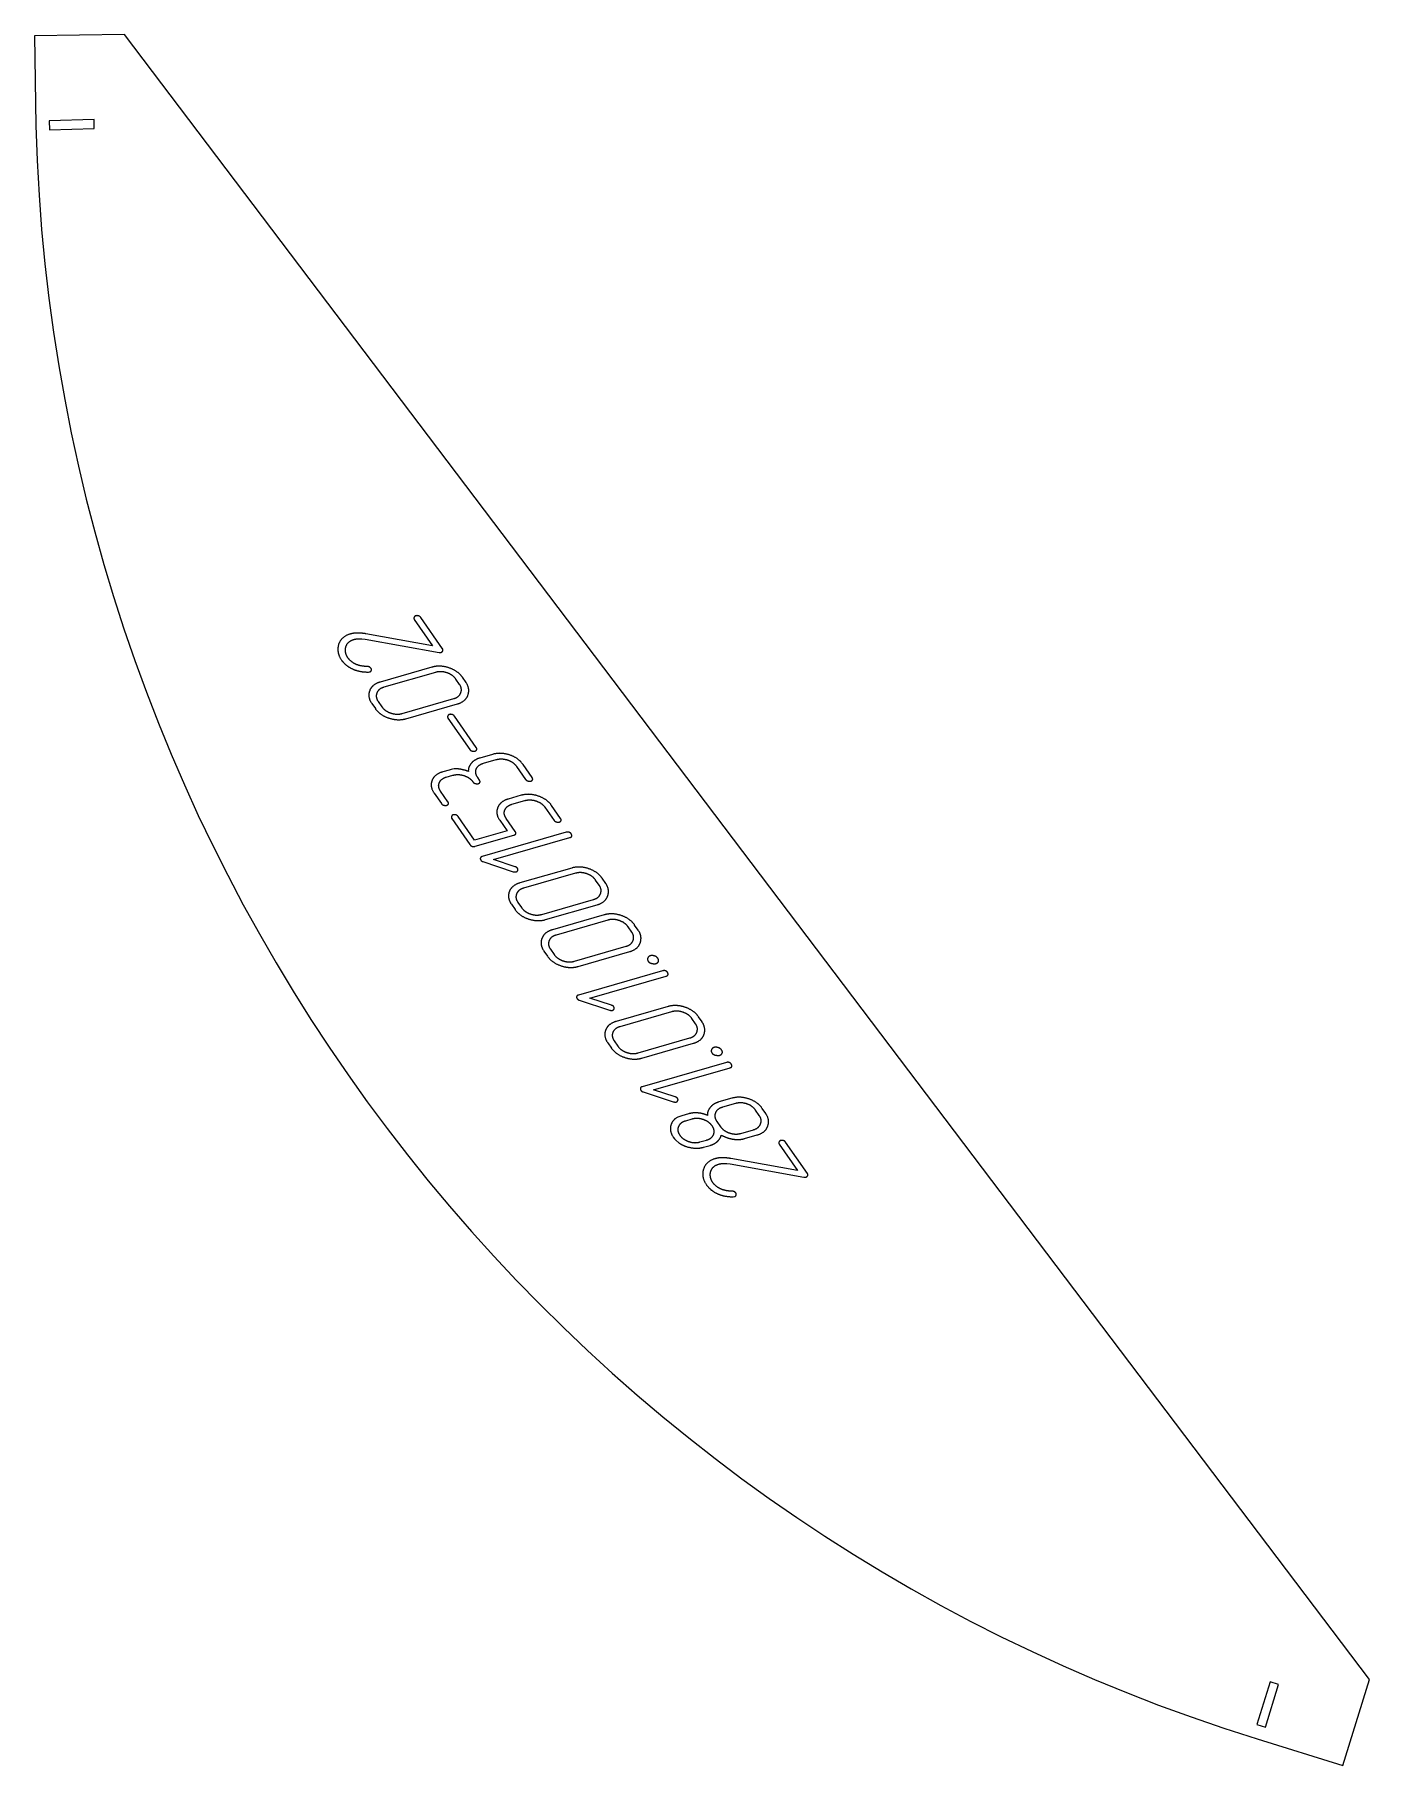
# Model space of a CAD drawing. Header units: millimetres. Extents: x 275 to 572, y 195 to 581.
import ezdxf

# ---------------------------------------------------------------- set-up
doc = ezdxf.new("R2010")
doc.units = ezdxf.units.MM
doc.linetypes.add('K5LT_BASIC', pattern=[0])
doc.layers.add('Engraving', color=7, linetype='Continuous')

msp = doc.modelspace()

# ---------------------------------------------------------------- linework, layer by layer
at = {"color": 150, "linetype": 'K5LT_BASIC', "lineweight": 25, "true_color": 0x0080ff}
for p, q in [((294.76, 580.78), (274.75, 580.52)), ((274.75, 580.52), (275.02, 560.52)), ((572.04, 214.4), (294.76, 580.78)), ((566.13, 195.29), (572.04, 214.4)), ((547.02, 201.2), (566.13, 195.29))]:
    msp.add_line(p, q, dxfattribs=at)
msp.add_arc((661.57, 570.52), 386.67, 181.4816, 252.7688, dxfattribs=at)
at = {"layer": 'Engraving', "color": 150, "linetype": 'K5LT_BASIC', "lineweight": 25, "true_color": 0x0080ff}
for p, q in [((288.01, 561.86), (278.01, 561.6)), ((278.01, 561.6), (278.04, 559.6)), ((278.04, 559.6), (288.03, 559.86)), ((288.03, 559.86), (288.01, 561.86)), ((363.41, 444.66), (348.52, 447.34)), ((359.32, 450.54), (363.41, 444.66)), ((365.62, 443.98), (360.77, 450.96)), ((347.04, 446.24), (347.66, 446.21)), ((347.66, 446.21), (348.4, 446.12)), ((348.4, 446.12), (364.83, 443.17)), ((363.26, 439.9), (351.72, 436.59)), ((349.09, 438.81), (349.37, 438.85)), ((364.07, 438.73), (352.53, 435.42)), ((369.4, 436.05), (368.59, 437.22)), ((370.84, 436.47), (370.03, 437.64)), ((349.83, 431.83), (350.65, 430.66)), ((351.28, 432.24), (352.09, 431.08)), ((356.6, 429.57), (368.13, 432.89)), ((357.41, 428.4), (368.95, 431.72)), ((366.81, 428.56), (371.68, 421.56)), ((373.13, 421.98), (368.26, 428.98)), ((376.77, 420.48), (373.89, 419.65)), ((367.08, 416.99), (365.64, 416.57)), ((367.56, 417.13), (367.08, 416.99)), ((367.85, 417.21), (367.56, 417.13)), ((368.18, 417.22), (367.85, 417.21)), ((374.7, 418.48), (377.58, 419.31)), ((382.09, 417.8), (384.12, 414.89)), ((385.56, 415.3), (383.53, 418.22)), ((366.45, 415.41), (367.89, 415.82)), ((373.84, 414.73), (373.44, 415.32)), ((363.74, 411.83), (365.36, 409.5)), ((366.81, 409.91), (365.19, 412.24)), ((383.11, 411.35), (380.23, 410.52)), ((381.04, 409.35), (383.93, 410.18)), ((388.42, 408.69), (390.46, 405.76)), ((391.9, 406.18), (389.87, 409.11)), ((367.65, 406.21), (371.71, 400.37)), ((372.75, 401.37), (369.1, 406.62)), ((378.34, 405.8), (379.97, 403.45)), ((381.82, 403.28), (379.79, 406.21)), ((379.97, 403.45), (372.75, 401.37)), ((372.84, 400), (381.51, 402.49)), ((393.18, 403.11), (374.42, 397.72)), ((376.97, 397.05), (393.99, 401.94)), ((374.61, 396.58), (381.36, 394.33)), ((381.8, 395.44), (376.97, 397.05)), ((394.38, 395.16), (382.84, 391.84)), ((395.19, 393.99), (383.65, 390.67)), ((400.51, 391.31), (399.7, 392.47)), ((401.96, 391.72), (401.15, 392.89)), ((380.95, 387.08), (381.76, 385.91)), ((382.4, 387.49), (383.21, 386.33)), ((387.71, 384.83), (399.25, 388.14)), ((388.53, 383.66), (400.07, 386.97)), ((401.63, 384.73), (390.09, 381.41)), ((402.44, 383.56), (390.9, 380.24)), ((407.77, 380.88), (406.95, 382.04)), ((409.21, 381.29), (408.4, 382.46)), ((388.2, 376.65), (389.01, 375.49)), ((389.65, 377.07), (390.46, 375.9)), ((394.97, 374.4), (406.5, 377.72)), ((395.78, 373.23), (407.32, 376.55)), ((414.63, 372.26), (395.87, 366.87)), ((398.42, 366.2), (415.44, 371.09)), ((396.06, 365.73), (402.81, 363.49)), ((403.25, 364.59), (398.42, 366.2)), ((415.83, 364.31), (404.29, 360.99)), ((416.64, 363.14), (405.1, 359.82)), ((421.96, 360.46), (421.15, 361.63)), ((423.41, 360.87), (422.6, 362.04)), ((402.4, 356.23), (403.21, 355.07)), ((403.85, 356.65), (404.66, 355.48)), ((409.16, 353.98), (420.7, 357.3)), ((409.98, 352.81), (421.52, 356.13)), ((428.82, 351.84), (410.07, 346.45)), ((412.62, 345.78), (429.64, 350.68)), ((410.26, 345.31), (417.01, 343.07)), ((417.45, 344.18), (412.62, 345.78)), ((430.04, 343.88), (427.15, 343.05)), ((418.02, 339.65), (417.38, 339.26)), ((418.44, 339.84), (418.02, 339.65)), ((418.89, 339.97), (418.44, 339.84)), ((420.36, 340.4), (418.89, 339.97)), ((430.85, 342.71), (427.97, 341.88)), ((436.16, 340.04), (435.35, 341.21)), ((437.61, 340.45), (436.8, 341.62)), ((421.17, 339.23), (419.7, 338.8)), ((426.71, 338.72), (427.52, 337.55)), ((432.02, 336.05), (434.9, 336.88)), ((432.83, 334.88), (435.72, 335.71)), ((417.01, 335.22), (417.27, 334.86)), ((417.27, 334.86), (417.6, 334.51)), ((417.6, 334.51), (418.25, 333.95)), ((422.95, 334.14), (424.42, 334.56)), ((423.74, 332.97), (425.22, 333.39)), ((440.59, 333.67), (444.68, 327.79)), ((446.89, 327.11), (442.03, 334.09)), ((428.3, 329.37), (428.93, 329.34)), ((428.93, 329.34), (429.66, 329.26)), ((429.66, 329.26), (446.1, 326.3)), ((444.68, 327.79), (429.79, 330.47)), ((430.35, 321.94), (430.64, 321.98)), ((549.91, 213.92), (546.96, 204.36)), ((548.87, 203.77), (551.82, 213.33)), ((551.82, 213.33), (549.91, 213.92)), ((546.96, 204.36), (548.87, 203.77))]:
    msp.add_line(p, q, dxfattribs=at)
for points in [[(359.64, 451.33), (359.38, 451.26), (359.28, 451.01)], [(360.24, 451.32), (359.9, 451.41), (359.64, 451.33)], [(360.77, 450.96), (360.57, 451.24), (360.24, 451.32)], [(345.03, 447.27), (342.97, 446.68), (342.44, 444.88)], [(346.54, 447.5), (345.74, 447.48), (345.03, 447.27)], [(348.52, 447.34), (347.34, 447.52), (346.54, 447.5)], [(359.28, 451.01), (359.18, 450.75), (359.32, 450.54)], [(342.44, 444.88), (341.95, 443.15), (343.11, 441.48)], [(344.02, 443.2), (343.9, 443.85), (344.07, 444.4)], [(344.07, 444.4), (344.42, 445.65), (345.87, 446.07)], [(345.87, 446.07), (346.42, 446.23), (347.04, 446.24)], [(365.24, 443.18), (365.54, 443.27), (365.67, 443.51)], [(365.67, 443.51), (365.76, 443.77), (365.62, 443.98)], [(343.11, 441.48), (343.95, 440.27), (345.39, 439.58)], [(344.54, 441.96), (344.13, 442.55), (344.02, 443.2)], [(346.14, 440.62), (345.1, 441.16), (344.54, 441.96)], [(345.39, 439.58), (346.99, 438.79), (349.09, 438.81)], [(348.81, 440.04), (347.17, 440.09), (346.14, 440.62)], [(349.3, 439.94), (349.09, 440.04), (348.81, 440.04)], [(349.66, 439.66), (349.47, 439.84), (349.3, 439.94)], [(349.76, 439.17), (349.83, 439.41), (349.66, 439.66)], [(367.03, 439.75), (365.03, 440.41), (363.26, 439.9)], [(364.83, 443.17), (365.04, 443.13), (365.24, 443.18)], [(370.03, 437.64), (369.02, 439.09), (367.03, 439.75)], [(349.37, 438.85), (349.69, 438.94), (349.76, 439.17)], [(351.72, 436.59), (349.92, 436.07), (349.38, 434.66)], [(366.62, 438.63), (365.31, 439.09), (364.07, 438.73)], [(368.59, 437.22), (367.93, 438.16), (366.62, 438.63)], [(369.67, 434.18), (370.04, 435.13), (369.4, 436.05)], [(371.27, 433.69), (371.78, 435.13), (370.84, 436.47)], [(349.38, 434.66), (348.84, 433.26), (349.83, 431.83)], [(350.98, 434.14), (350.61, 433.21), (351.28, 432.24)], [(352.53, 435.42), (351.35, 435.08), (350.98, 434.14)], [(368.13, 432.89), (369.3, 433.23), (369.67, 434.18)], [(368.95, 431.72), (370.77, 432.25), (371.27, 433.69)], [(350.65, 430.66), (351.67, 429.19), (353.67, 428.55)], [(352.09, 431.08), (352.76, 430.11), (354.08, 429.67)], [(353.67, 428.55), (355.68, 427.91), (357.41, 428.4)], [(354.08, 429.67), (355.4, 429.23), (356.6, 429.57)], [(366.77, 429.03), (366.67, 428.77), (366.81, 428.56)], [(367.13, 429.36), (366.87, 429.28), (366.77, 429.03)], [(367.73, 429.34), (367.39, 429.43), (367.13, 429.36)], [(368.26, 428.98), (368.06, 429.26), (367.73, 429.34)], [(371.68, 421.56), (371.88, 421.27), (372.27, 421.21)], [(372.27, 421.21), (372.65, 421.14), (372.81, 421.19)], [(372.81, 421.19), (373.1, 421.27), (373.22, 421.49)], [(373.22, 421.49), (373.31, 421.71), (373.13, 421.98)], [(380.55, 420.34), (378.57, 420.99), (376.77, 420.48)], [(383.53, 418.22), (382.52, 419.68), (380.55, 420.34)], [(365.64, 416.57), (363.82, 416.05), (363.27, 414.68)], [(369.18, 417.21), (368.6, 417.3), (368.18, 417.22)], [(371.36, 416.67), (370.16, 417.12), (369.18, 417.21)], [(371.98, 418.45), (371.28, 417.6), (371.36, 416.67)], [(373.89, 419.65), (372.68, 419.3), (371.98, 418.45)], [(373.44, 415.32), (372.75, 416.31), (373.13, 417.22)], [(373.13, 417.22), (373.5, 418.13), (374.7, 418.48)], [(377.58, 419.31), (378.79, 419.65), (380.1, 419.22)], [(380.1, 419.22), (381.41, 418.78), (382.09, 417.8)], [(363.27, 414.68), (362.72, 413.3), (363.74, 411.83)], [(365.19, 412.24), (364.5, 413.24), (364.88, 414.15)], [(364.88, 414.15), (365.25, 415.06), (366.45, 415.41)], [(367.89, 415.82), (369.11, 416.17), (370.41, 415.73)], [(370.41, 415.73), (371.72, 415.3), (372.4, 414.32)], [(372.4, 414.32), (372.6, 414.03), (372.99, 413.96)], [(372.99, 413.96), (373.37, 413.9), (373.53, 413.94)], [(373.53, 413.94), (373.82, 414.03), (373.94, 414.24)], [(373.94, 414.24), (374.03, 414.47), (373.84, 414.73)], [(384.12, 414.89), (384.32, 414.6), (384.7, 414.53)], [(384.7, 414.53), (385.08, 414.47), (385.24, 414.51)], [(385.24, 414.51), (385.53, 414.6), (385.66, 414.81)], [(385.66, 414.81), (385.75, 415.04), (385.56, 415.3)], [(365.36, 409.5), (365.57, 409.2), (365.95, 409.14)], [(365.95, 409.14), (366.33, 409.07), (366.49, 409.12)], [(366.49, 409.12), (366.78, 409.2), (366.91, 409.42)], [(366.91, 409.42), (367, 409.64), (366.81, 409.91)], [(380.23, 410.52), (378.46, 410.01), (377.9, 408.62)], [(379.48, 408.09), (379.85, 409.01), (381.04, 409.35)], [(386.88, 411.2), (384.89, 411.86), (383.11, 411.35)], [(383.93, 410.18), (385.14, 410.53), (386.44, 410.1)], [(386.44, 410.1), (387.75, 409.66), (388.42, 408.69)], [(389.87, 409.11), (388.87, 410.54), (386.88, 411.2)], [(367.61, 406.67), (367.51, 406.42), (367.65, 406.21)], [(367.97, 407), (367.71, 406.92), (367.61, 406.67)], [(368.57, 406.99), (368.23, 407.07), (367.97, 407)], [(369.1, 406.62), (368.9, 406.9), (368.57, 406.99)], [(377.9, 408.62), (377.34, 407.23), (378.34, 405.8)], [(379.79, 406.21), (379.11, 407.18), (379.48, 408.09)], [(390.46, 405.76), (390.66, 405.47), (391.05, 405.41)], [(391.05, 405.41), (391.43, 405.34), (391.59, 405.39)], [(391.59, 405.39), (391.88, 405.47), (392, 405.69)], [(392, 405.69), (392.09, 405.91), (391.9, 406.18)], [(381.51, 402.49), (382.23, 402.7), (381.82, 403.28)], [(393.84, 403.1), (393.52, 403.21), (393.18, 403.11)], [(394.3, 402.73), (394.12, 402.99), (393.84, 403.1)], [(393.99, 401.94), (394.36, 402.05), (394.41, 402.27)], [(394.41, 402.27), (394.38, 402.63), (394.3, 402.73)], [(371.71, 400.37), (372.11, 399.79), (372.84, 400)], [(374.04, 397.39), (373.97, 397.15), (374.13, 396.92)], [(374.42, 397.72), (374.1, 397.62), (374.04, 397.39)], [(374.13, 396.92), (374.29, 396.68), (374.61, 396.58)], [(381.36, 394.33), (381.86, 394.27), (381.97, 394.3)], [(382.3, 395.11), (382.14, 395.33), (381.8, 395.44)], [(381.97, 394.3), (382.28, 394.39), (382.37, 394.62)], [(382.37, 394.62), (382.47, 394.86), (382.3, 395.11)], [(398.14, 395.01), (396.15, 395.67), (394.38, 395.16)], [(397.74, 393.88), (396.43, 394.34), (395.19, 393.99)], [(399.7, 392.47), (399.05, 393.42), (397.74, 393.88)], [(401.15, 392.89), (400.13, 394.35), (398.14, 395.01)], [(380.49, 389.92), (379.95, 388.51), (380.95, 387.08)], [(382.84, 391.84), (381.03, 391.32), (380.49, 389.92)], [(382.1, 389.4), (381.72, 388.46), (382.4, 387.49)], [(383.65, 390.67), (382.47, 390.33), (382.1, 389.4)], [(399.25, 388.14), (400.42, 388.48), (400.79, 389.43)], [(400.79, 389.43), (401.16, 390.38), (400.51, 391.31)], [(402.39, 388.94), (402.89, 390.38), (401.96, 391.72)], [(381.76, 385.91), (382.79, 384.44), (384.79, 383.8)], [(383.21, 386.33), (383.88, 385.36), (385.2, 384.92)], [(400.07, 386.97), (401.88, 387.5), (402.39, 388.94)], [(384.79, 383.8), (386.79, 383.16), (388.53, 383.66)], [(385.2, 384.92), (386.52, 384.48), (387.71, 384.83)], [(405.39, 384.58), (403.4, 385.24), (401.63, 384.73)], [(404.99, 383.45), (403.68, 383.92), (402.44, 383.56)], [(406.95, 382.04), (406.3, 382.99), (404.99, 383.45)], [(408.4, 382.46), (407.38, 383.92), (405.39, 384.58)], [(387.74, 379.49), (387.2, 378.09), (388.2, 376.65)], [(390.09, 381.41), (388.28, 380.89), (387.74, 379.49)], [(389.35, 378.97), (388.97, 378.04), (389.65, 377.07)], [(390.9, 380.24), (389.72, 379.9), (389.35, 378.97)], [(406.5, 377.72), (407.67, 378.05), (408.04, 379)], [(407.32, 376.55), (409.13, 377.07), (409.64, 378.51)], [(408.04, 379), (408.41, 379.96), (407.77, 380.88)], [(409.64, 378.51), (410.14, 379.95), (409.21, 381.29)], [(389.01, 375.49), (390.04, 374.02), (392.04, 373.37)], [(390.46, 375.9), (391.13, 374.93), (392.45, 374.49)], [(392.45, 374.49), (393.77, 374.05), (394.97, 374.4)], [(411.32, 375.12), (411.17, 374.74), (411.39, 374.42)], [(411.86, 375.61), (411.48, 375.5), (411.32, 375.12)], [(411.39, 374.42), (411.69, 373.99), (412.26, 373.89)], [(412.76, 375.59), (412.25, 375.72), (411.86, 375.61)], [(413.56, 375.05), (413.26, 375.47), (412.76, 375.59)], [(413.08, 373.86), (413.51, 373.98), (413.7, 374.32)], [(413.7, 374.32), (413.84, 374.64), (413.56, 375.05)], [(392.04, 373.37), (394.05, 372.73), (395.78, 373.23)], [(412.26, 373.89), (412.84, 373.79), (413.08, 373.86)], [(415.29, 372.26), (414.97, 372.36), (414.63, 372.26)], [(415.75, 371.89), (415.57, 372.14), (415.29, 372.26)], [(415.44, 371.09), (415.81, 371.2), (415.86, 371.43)], [(415.86, 371.43), (415.83, 371.78), (415.75, 371.89)], [(395.49, 366.54), (395.42, 366.31), (395.58, 366.07)], [(395.87, 366.87), (395.55, 366.78), (395.49, 366.54)], [(395.58, 366.07), (395.74, 365.84), (396.06, 365.73)], [(402.81, 363.49), (403.31, 363.42), (403.42, 363.45)], [(403.75, 364.26), (403.59, 364.48), (403.25, 364.59)], [(403.42, 363.45), (403.73, 363.54), (403.82, 363.78)], [(403.82, 363.78), (403.92, 364.02), (403.75, 364.26)], [(419.59, 364.16), (417.6, 364.82), (415.83, 364.31)], [(419.19, 363.03), (417.88, 363.5), (416.64, 363.14)], [(421.15, 361.63), (420.5, 362.57), (419.19, 363.03)], [(422.6, 362.04), (421.58, 363.5), (419.59, 364.16)], [(401.94, 359.07), (401.4, 357.67), (402.4, 356.23)], [(404.29, 360.99), (402.48, 360.47), (401.94, 359.07)], [(403.55, 358.55), (403.17, 357.62), (403.85, 356.65)], [(405.1, 359.82), (403.92, 359.48), (403.55, 358.55)], [(420.7, 357.3), (421.87, 357.63), (422.24, 358.59)], [(422.24, 358.59), (422.61, 359.54), (421.96, 360.46)], [(423.84, 358.09), (424.34, 359.53), (423.41, 360.87)], [(403.21, 355.07), (404.24, 353.6), (406.24, 352.95)], [(404.66, 355.48), (405.33, 354.51), (406.65, 354.07)], [(421.52, 356.13), (423.33, 356.65), (423.84, 358.09)], [(425.52, 354.7), (425.37, 354.32), (425.59, 354)], [(426.06, 355.19), (425.67, 355.08), (425.52, 354.7)], [(426.96, 355.17), (426.45, 355.3), (426.06, 355.19)], [(427.75, 354.63), (427.46, 355.05), (426.96, 355.17)], [(406.24, 352.95), (408.24, 352.31), (409.98, 352.81)], [(406.65, 354.07), (407.97, 353.64), (409.16, 353.98)], [(425.59, 354), (425.89, 353.57), (426.46, 353.47)], [(426.46, 353.47), (427.04, 353.37), (427.28, 353.44)], [(427.28, 353.44), (427.71, 353.56), (427.9, 353.9)], [(427.9, 353.9), (428.04, 354.22), (427.75, 354.63)], [(429.49, 351.84), (429.17, 351.94), (428.82, 351.84)], [(429.95, 351.47), (429.77, 351.72), (429.49, 351.84)], [(429.64, 350.68), (430.01, 350.78), (430.06, 351.01)], [(430.06, 351.01), (430.03, 351.36), (429.95, 351.47)], [(409.68, 346.12), (409.62, 345.89), (409.78, 345.65)], [(410.07, 346.45), (409.75, 346.36), (409.68, 346.12)], [(409.78, 345.65), (409.94, 345.42), (410.26, 345.31)], [(417.95, 343.84), (417.79, 344.06), (417.45, 344.18)], [(417.62, 343.03), (417.93, 343.12), (418.02, 343.36)], [(418.02, 343.36), (418.12, 343.6), (417.95, 343.84)], [(433.81, 343.74), (431.84, 344.4), (430.04, 343.88)], [(436.8, 341.62), (435.78, 343.08), (433.81, 343.74)], [(417.38, 339.26), (416.78, 338.77), (416.53, 338.08)], [(417.01, 343.07), (417.51, 343), (417.62, 343.03)], [(422.45, 340.61), (421.41, 340.7), (420.36, 340.4)], [(423.71, 339.12), (422.4, 339.58), (421.17, 339.23)], [(424.62, 340.07), (423.49, 340.53), (422.45, 340.61)], [(425.24, 341.85), (424.54, 341), (424.62, 340.07)], [(427.15, 343.05), (425.94, 342.7), (425.24, 341.85)], [(426.39, 340.62), (426.02, 339.71), (426.71, 338.72)], [(427.97, 341.88), (426.77, 341.54), (426.39, 340.62)], [(433.37, 342.62), (432.06, 343.06), (430.85, 342.71)], [(435.35, 341.21), (434.67, 342.19), (433.37, 342.62)], [(436.44, 338.17), (436.8, 339.12), (436.16, 340.04)], [(438.04, 337.67), (438.54, 339.11), (437.61, 340.45)], [(416.53, 338.08), (416.01, 336.67), (417.01, 335.22)], [(418.14, 337.54), (417.77, 336.63), (418.44, 335.66)], [(419.7, 338.8), (418.5, 338.46), (418.14, 337.54)], [(418.44, 335.66), (419.12, 334.69), (420.43, 334.24)], [(425.67, 337.71), (425.02, 338.65), (423.71, 339.12)], [(424.42, 334.56), (425.61, 334.91), (425.98, 335.82)], [(425.98, 335.82), (426.35, 336.74), (425.67, 337.71)], [(426.87, 334.29), (427.5, 334.89), (427.69, 335.66)], [(427.52, 337.55), (428.19, 336.58), (429.51, 336.15)], [(427.69, 335.66), (429.02, 334.96), (430.37, 334.76)], [(429.51, 336.15), (430.82, 335.71), (432.02, 336.05)], [(434.9, 336.88), (436.07, 337.21), (436.44, 338.17)], [(435.72, 335.71), (437.53, 336.23), (438.04, 337.67)], [(418.25, 333.95), (418.99, 333.43), (419.98, 333.1)], [(419.98, 333.1), (422.08, 332.49), (423.74, 332.97)], [(420.43, 334.24), (421.73, 333.79), (422.95, 334.14)], [(425.22, 333.39), (426.25, 333.69), (426.87, 334.29)], [(430.37, 334.76), (431.72, 334.56), (432.83, 334.88)], [(440.55, 334.14), (440.44, 333.88), (440.59, 333.67)], [(440.91, 334.47), (440.65, 334.39), (440.55, 334.14)], [(441.5, 334.46), (441.17, 334.54), (440.91, 334.47)], [(442.03, 334.09), (441.84, 334.37), (441.5, 334.46)], [(423.71, 328.01), (423.22, 326.28), (424.38, 324.62)], [(426.3, 330.41), (424.24, 329.81), (423.71, 328.01)], [(425.34, 327.54), (425.68, 328.78), (427.14, 329.2)], [(427.81, 330.63), (427.01, 330.61), (426.3, 330.41)], [(427.14, 329.2), (427.69, 329.36), (428.3, 329.37)], [(429.79, 330.47), (428.61, 330.65), (427.81, 330.63)], [(424.38, 324.62), (425.22, 323.4), (426.65, 322.71)], [(425.29, 326.33), (425.17, 326.98), (425.34, 327.54)], [(425.81, 325.1), (425.4, 325.68), (425.29, 326.33)], [(427.4, 323.76), (426.37, 324.29), (425.81, 325.1)], [(446.1, 326.3), (446.3, 326.26), (446.51, 326.32)], [(446.51, 326.32), (446.81, 326.4), (446.94, 326.64)], [(446.94, 326.64), (447.03, 326.9), (446.89, 327.11)], [(426.65, 322.71), (428.26, 321.92), (430.35, 321.94)], [(430.08, 323.18), (428.44, 323.22), (427.4, 323.76)], [(430.57, 323.08), (430.36, 323.17), (430.08, 323.18)], [(430.92, 322.79), (430.74, 322.97), (430.57, 323.08)], [(430.64, 321.98), (430.96, 322.07), (431.02, 322.31)], [(431.02, 322.31), (431.09, 322.54), (430.92, 322.79)]]:
    msp.add_open_spline(points, degree=2, dxfattribs=at)

doc.saveas('drawing.dxf')
